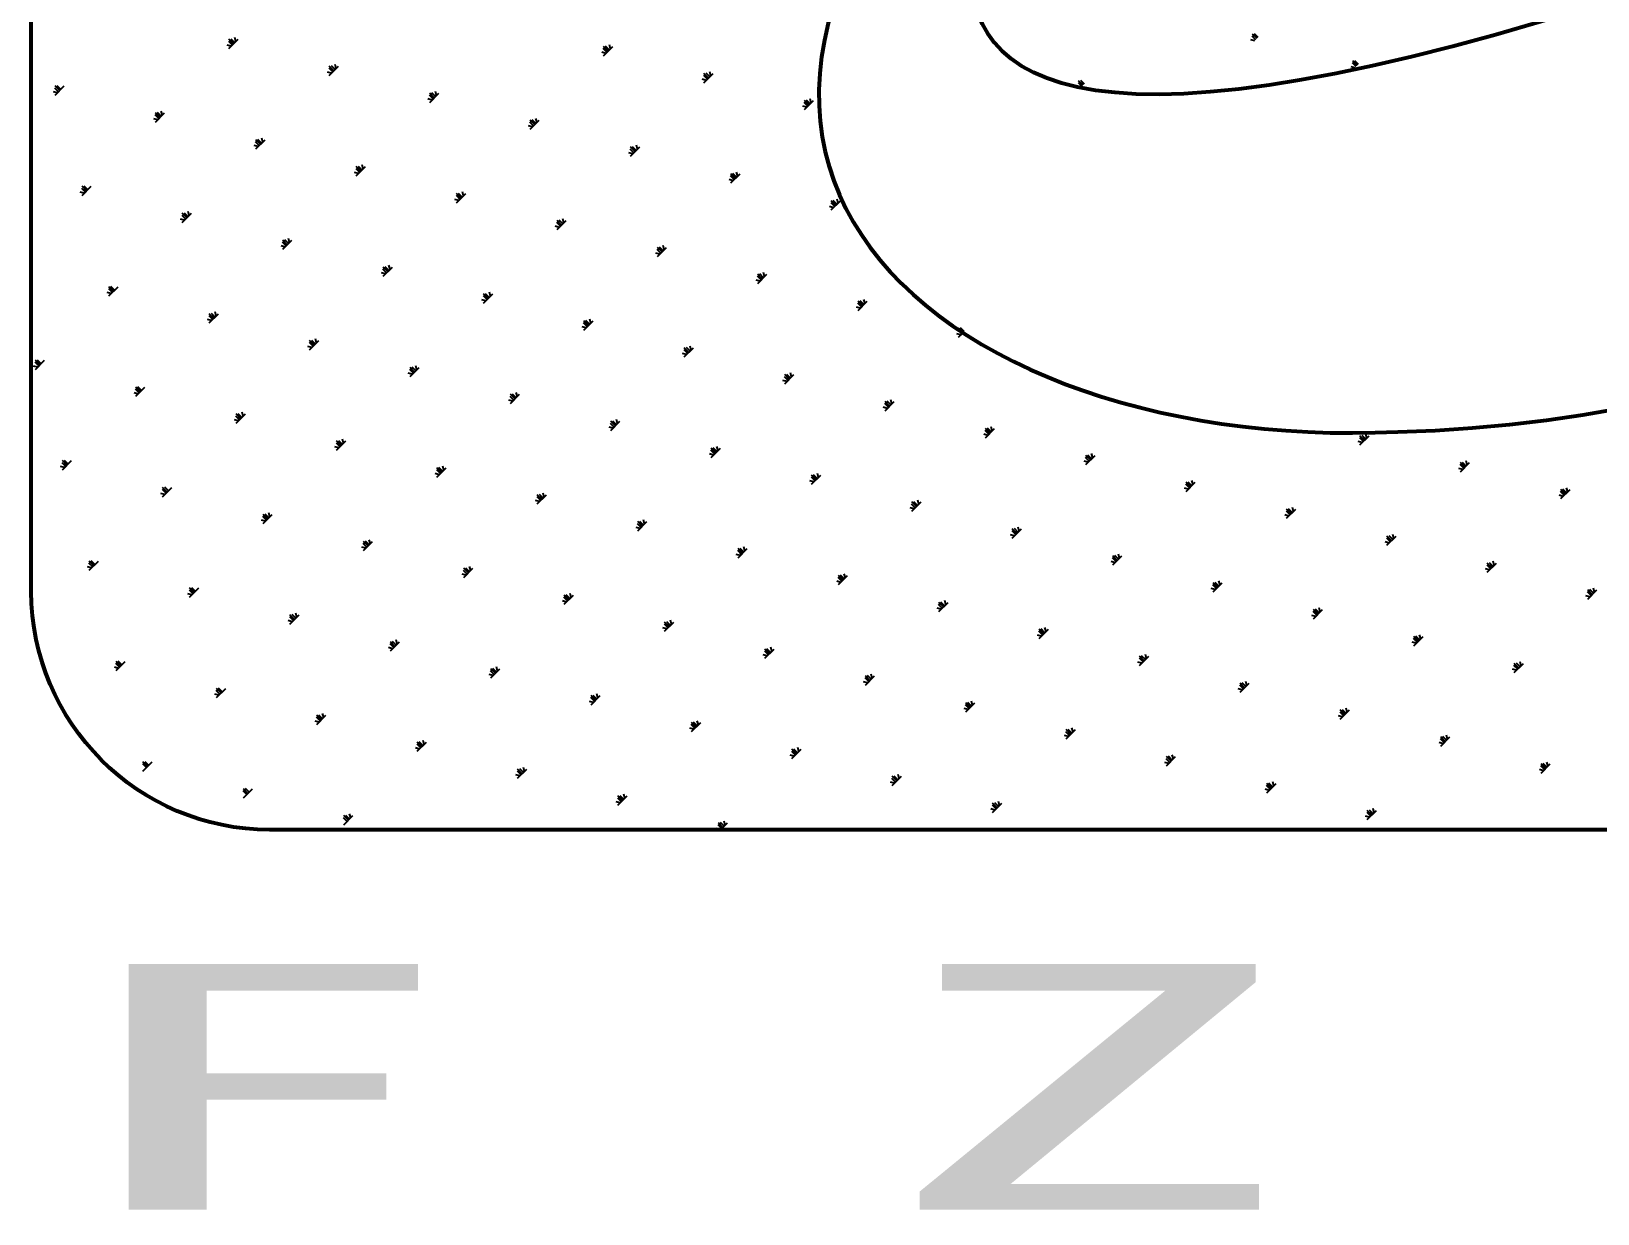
# Model space of a CAD drawing. Extents: x 962303 to 1579583, y -174742 to 224716.
# Drawn here: x 1416634 to 1418043, y -116985 to -115922 of the extents above; entities that cross this region are included whole.
import ezdxf

# ---------------------------------------------------------------- set-up
doc = ezdxf.new("R2010")
doc.units = 0
doc.header["$LTSCALE"] = 1000
doc.header["$MEASUREMENT"] = 0
doc.layers.add('PUB_TITLE', color=4, linetype='Continuous')
doc.styles.add('STYLE1', font='simhei.ttf', dxfattribs={"width": 0.8})

msp = doc.modelspace()

# ---------------------------------------------------------------- linework, layer by layer
at = {"layer": 'PUB_TITLE', "color": 4}
for p, q in [((1416814.8, -115934), (1416811.5, -115930.7)), ((1416815.9, -115933), (1416811.7, -115928.8)), ((1416811.7, -115937.1), (1416820, -115928.8)), ((1416816.9, -115931.9), (1416813.6, -115928.6)), ((1416817.9, -115930.9), (1416817, -115927.3)), ((1417734.3, -115930.3), (1417730.6, -115929.3)), ((1417735.3, -115929.3), (1417732, -115926)), ((1417736.3, -115928.2), (1417732.2, -115924.1)), ((1417737.4, -115927.2), (1417734, -115923.9)), ((1416813.8, -115935), (1416810.2, -115934.1)), ((1417150.7, -115941.5), (1417147.1, -115940.5)), ((1417151.7, -115940.5), (1417148.4, -115937.2)), ((1417152.8, -115939.4), (1417148.6, -115935.3)), ((1417148.6, -115943.6), (1417156.9, -115935.3)), ((1417153.8, -115938.4), (1417150.5, -115935.1)), ((1417154.8, -115937.4), (1417153.9, -115933.8)), ((1416904.1, -115959.2), (1416900.5, -115958.3)), ((1416905.1, -115958.2), (1416901.8, -115954.9)), ((1416906.1, -115957.2), (1416902, -115953)), ((1416902, -115961.3), (1416910.3, -115953)), ((1416907.2, -115956.1), (1416903.9, -115952.8)), ((1416908.2, -115955.1), (1416907.2, -115951.5)), ((1417243.1, -115963.6), (1417238.9, -115959.5)), ((1417238.9, -115967.8), (1417247.2, -115959.5)), ((1417244.1, -115962.6), (1417240.8, -115959.3)), ((1417245.1, -115961.6), (1417244.1, -115958)), ((1417824.5, -115954.5), (1417820.9, -115953.5)), ((1417825.6, -115953.4), (1417822.3, -115950.1)), ((1417826.6, -115952.4), (1417822.5, -115948.3)), ((1417827.6, -115951.4), (1417824.3, -115948.1)), ((1416658.5, -115975.9), (1416655.2, -115972.6)), ((1416659.5, -115974.9), (1416655.4, -115970.7)), ((1416655.4, -115979), (1416663.6, -115970.7)), ((1416660.5, -115973.8), (1416657.2, -115970.5)), ((1417241, -115965.7), (1417237.4, -115964.7)), ((1417242, -115964.7), (1417238.7, -115961.4)), ((1417577.9, -115972.2), (1417574.3, -115971.2)), ((1417578.9, -115971.2), (1417575.6, -115967.8)), ((1417580, -115970.1), (1417575.8, -115966)), ((1417581, -115969.1), (1417577.7, -115965.8)), ((1416657.4, -115976.9), (1416653.8, -115976)), ((1416994.4, -115983.4), (1416990.7, -115982.4)), ((1416995.4, -115982.4), (1416992.1, -115979.1)), ((1416996.4, -115981.3), (1416992.3, -115977.2)), ((1416992.3, -115985.5), (1417000.5, -115977.2)), ((1416997.5, -115980.3), (1416994.1, -115977)), ((1416998.5, -115979.3), (1416997.5, -115975.7)), ((1417332.3, -115988.9), (1417329, -115985.6)), ((1417333.3, -115987.8), (1417329.2, -115983.7)), ((1417329.2, -115992), (1417337.5, -115983.7)), ((1417334.4, -115986.8), (1417331.1, -115983.5)), ((1417335.4, -115985.8), (1417334.4, -115982.2)), ((1416747.7, -116001.1), (1416744.1, -116000.2)), ((1416748.8, -116000.1), (1416745.4, -115996.8)), ((1416749.8, -115999.1), (1416745.7, -115994.9)), ((1416745.7, -116003.2), (1416753.9, -115994.9)), ((1416750.8, -115998), (1416747.5, -115994.7)), ((1416751.9, -115997), (1416750.9, -115993.4)), ((1417086.7, -116005.5), (1417082.6, -116001.4)), ((1417082.6, -116009.7), (1417090.8, -116001.4)), ((1417087.7, -116004.5), (1417084.4, -116001.2)), ((1417088.8, -116003.5), (1417087.8, -115999.9)), ((1417331.3, -115989.9), (1417327.7, -115988.9)), ((1417084.6, -116007.6), (1417081, -116006.6)), ((1417085.7, -116006.6), (1417082.4, -116003.3)), ((1416838, -116025.3), (1416834.4, -116024.3)), ((1416839, -116024.3), (1416835.7, -116021)), ((1416840.1, -116023.2), (1416835.9, -116019.1)), ((1416835.9, -116027.4), (1416844.2, -116019.1)), ((1416841.1, -116022.2), (1416837.8, -116018.9)), ((1416842.1, -116021.2), (1416841.2, -116017.6)), ((1417175.9, -116030.8), (1417172.6, -116027.5)), ((1417177, -116029.7), (1417172.8, -116025.6)), ((1417172.8, -116033.9), (1417181.1, -116025.6)), ((1417178, -116028.7), (1417174.7, -116025.4)), ((1417179, -116027.7), (1417178.1, -116024)), ((1416930.3, -116047.4), (1416926.2, -116043.3)), ((1416926.2, -116051.6), (1416934.5, -116043.3)), ((1416931.4, -116046.4), (1416928.1, -116043.1)), ((1416932.4, -116045.4), (1416931.4, -116041.8)), ((1417174.9, -116031.8), (1417171.3, -116030.8)), ((1416928.3, -116049.5), (1416924.7, -116048.5)), ((1416929.3, -116048.5), (1416926, -116045.2)), ((1417265.2, -116056), (1417261.6, -116055)), ((1417266.2, -116054.9), (1417262.9, -116051.6)), ((1417267.2, -116053.9), (1417263.1, -116049.8)), ((1417263.1, -116058), (1417271.4, -116049.8)), ((1417268.3, -116052.9), (1417265, -116049.6)), ((1417269.3, -116051.8), (1417268.3, -116048.2)), ((1416681.6, -116067.2), (1416678, -116066.2)), ((1416682.7, -116066.2), (1416679.4, -116062.9)), ((1416683.7, -116065.1), (1416679.6, -116061)), ((1416679.6, -116069.3), (1416687.8, -116061)), ((1416684.7, -116064.1), (1416681.4, -116060.8)), ((1417018.5, -116073.7), (1417014.9, -116072.7)), ((1417019.6, -116072.7), (1417016.3, -116069.3)), ((1417020.6, -116071.6), (1417016.5, -116067.5)), ((1417016.5, -116075.7), (1417024.7, -116067.5)), ((1417021.6, -116070.6), (1417018.3, -116067.3)), ((1417022.7, -116069.6), (1417021.7, -116065.9)), ((1417359.6, -116076), (1417358.6, -116072.4)), ((1416774, -116089.3), (1416769.8, -116085.2)), ((1416769.8, -116093.5), (1416778.1, -116085.2)), ((1416775, -116088.3), (1416771.7, -116085)), ((1416776, -116087.3), (1416775.1, -116083.7)), ((1417355.4, -116080.2), (1417351.8, -116079.2)), ((1417356.5, -116079.1), (1417353.2, -116075.8)), ((1417357.5, -116078.1), (1417353.4, -116074)), ((1417353.4, -116082.2), (1417361.6, -116074)), ((1417358.5, -116077.1), (1417355.2, -116073.8)), ((1416771.9, -116091.4), (1416768.3, -116090.4)), ((1416772.9, -116090.4), (1416769.6, -116087.1)), ((1417108.8, -116097.9), (1417105.2, -116096.9)), ((1417109.8, -116096.8), (1417106.5, -116093.5)), ((1417110.9, -116095.8), (1417106.8, -116091.7)), ((1417106.8, -116099.9), (1417115, -116091.7)), ((1417111.9, -116094.8), (1417108.6, -116091.5)), ((1417112.9, -116093.7), (1417112, -116090.1)), ((1416862.2, -116115.6), (1416858.6, -116114.6)), ((1416863.2, -116114.5), (1416859.9, -116111.2)), ((1416864.2, -116113.5), (1416860.1, -116109.4)), ((1416860.1, -116117.6), (1416868.4, -116109.4)), ((1416865.3, -116112.5), (1416862, -116109.2)), ((1416866.3, -116111.5), (1416865.3, -116107.8)), ((1417203.2, -116117.9), (1417202.3, -116114.3)), ((1417199.1, -116122.1), (1417195.5, -116121.1)), ((1417200.1, -116121), (1417196.8, -116117.7)), ((1417201.2, -116120), (1417197, -116115.9)), ((1417197, -116124.1), (1417205.3, -116115.9)), ((1417202.2, -116119), (1417198.9, -116115.7)), ((1416952.5, -116139.8), (1416948.8, -116138.8)), ((1416953.5, -116138.7), (1416950.2, -116135.4)), ((1416954.5, -116137.7), (1416950.4, -116133.6)), ((1416950.4, -116141.8), (1416958.7, -116133.6)), ((1416955.6, -116136.7), (1416952.3, -116133.4)), ((1416956.6, -116135.6), (1416955.6, -116132)), ((1417290.4, -116145.2), (1417287.1, -116141.9)), ((1417291.4, -116144.2), (1417287.3, -116140.1)), ((1417287.3, -116148.3), (1417295.6, -116140.1)), ((1417292.5, -116143.2), (1417289.2, -116139.8)), ((1417293.5, -116142.1), (1417292.5, -116138.5)), ((1416705.8, -116157.5), (1416702.2, -116156.5)), ((1416706.9, -116156.4), (1416703.6, -116153.1)), ((1416707.9, -116155.4), (1416703.8, -116151.3)), ((1416703.8, -116159.5), (1416712, -116151.3)), ((1416708.9, -116154.4), (1416705.6, -116151.1)), ((1417046.9, -116159.8), (1417045.9, -116156.2)), ((1417289.4, -116146.3), (1417285.8, -116145.3)), ((1417042.7, -116164), (1417039.1, -116163)), ((1417043.8, -116162.9), (1417040.5, -116159.6)), ((1417044.8, -116161.9), (1417040.7, -116157.8)), ((1417040.7, -116166), (1417048.9, -116157.8)), ((1417045.8, -116160.9), (1417042.5, -116157.6)), ((1417379.6, -116170.4), (1417376, -116169.5)), ((1417380.7, -116169.4), (1417377.4, -116166.1)), ((1417381.7, -116168.4), (1417377.6, -116164.2)), ((1417377.6, -116172.5), (1417385.8, -116164.2)), ((1417382.7, -116167.3), (1417379.4, -116164)), ((1417383.8, -116166.3), (1417382.8, -116162.7)), ((1416796.1, -116181.7), (1416792.5, -116180.7)), ((1416797.1, -116180.6), (1416793.8, -116177.3)), ((1416798.2, -116179.6), (1416794, -116175.5)), ((1416794, -116183.7), (1416802.3, -116175.5)), ((1416799.2, -116178.6), (1416795.9, -116175.3)), ((1416800.2, -116177.5), (1416799.3, -116173.9)), ((1417134, -116187.1), (1417130.7, -116183.8)), ((1417135.1, -116186.1), (1417130.9, -116182)), ((1417130.9, -116190.2), (1417139.2, -116182)), ((1417136.1, -116185), (1417132.8, -116181.7)), ((1417137.1, -116184), (1417136.2, -116180.4)), ((1416889.5, -116202.8), (1416886.2, -116199.5)), ((1416890.5, -116201.7), (1416889.5, -116198.1)), ((1417133, -116188.1), (1417129.4, -116187.2)), ((1417469.9, -116194.6), (1417466.3, -116193.7)), ((1417470.9, -116193.6), (1417467.6, -116190.3)), ((1417472, -116192.6), (1417467.8, -116188.4)), ((1417467.8, -116196.7), (1417471.9, -116192.7)), ((1417473, -116191.5), (1417469.7, -116188.2)), ((1416886.4, -116205.9), (1416882.8, -116204.9)), ((1416887.4, -116204.8), (1416884.1, -116201.5)), ((1416888.4, -116203.8), (1416884.3, -116199.7)), ((1416884.3, -116207.9), (1416892.6, -116199.7)), ((1417223.3, -116212.3), (1417219.7, -116211.4)), ((1417224.3, -116211.3), (1417221, -116208)), ((1417225.3, -116210.3), (1417221.2, -116206.1)), ((1417221.2, -116214.4), (1417229.5, -116206.1)), ((1417226.4, -116209.2), (1417223.1, -116205.9)), ((1417227.4, -116208.2), (1417226.4, -116204.6)), ((1416639.7, -116223.6), (1416636.1, -116222.6)), ((1416640.8, -116222.5), (1416637.5, -116219.2)), ((1416641.8, -116221.5), (1416637.7, -116217.4)), ((1416637.7, -116225.6), (1416645.9, -116217.4)), ((1416642.8, -116220.5), (1416639.5, -116217.2)), ((1416977.7, -116229), (1416974.4, -116225.7)), ((1416978.7, -116228), (1416974.6, -116223.8)), ((1416974.6, -116232.1), (1416982.8, -116223.8)), ((1416979.7, -116226.9), (1416976.4, -116223.6)), ((1416980.8, -116225.9), (1416979.8, -116222.3)), ((1416732.1, -116245.7), (1416727.9, -116241.6)), ((1416727.9, -116249.8), (1416736.2, -116241.6)), ((1416733.1, -116244.7), (1416729.8, -116241.3)), ((1416976.6, -116230), (1416973, -116229.1)), ((1417313.6, -116236.5), (1417309.9, -116235.6)), ((1417314.6, -116235.5), (1417311.3, -116232.2)), ((1417315.6, -116234.5), (1417311.5, -116230.3)), ((1417311.5, -116238.6), (1417319.7, -116230.3)), ((1417316.7, -116233.4), (1417313.3, -116230.1)), ((1417317.7, -116232.4), (1417316.7, -116228.8)), ((1416730, -116247.8), (1416726.4, -116246.8)), ((1416731, -116246.7), (1416727.7, -116243.4)), ((1417066.9, -116254.2), (1417063.3, -116253.3)), ((1417068, -116253.2), (1417064.6, -116249.9)), ((1417069, -116252.2), (1417064.9, -116248)), ((1417064.9, -116256.3), (1417073.1, -116248)), ((1417070, -116251.1), (1417066.7, -116247.8)), ((1417071.1, -116250.1), (1417070.1, -116246.5)), ((1417405.9, -116258.6), (1417401.8, -116254.5)), ((1417401.8, -116262.8), (1417410, -116254.5)), ((1417406.9, -116257.6), (1417403.6, -116254.3)), ((1417408, -116256.6), (1417407, -116253)), ((1416821.3, -116270.9), (1416818, -116267.6)), ((1416822.4, -116269.9), (1416818.2, -116265.7)), ((1416818.2, -116274), (1416826.5, -116265.7)), ((1416823.4, -116268.8), (1416820.1, -116265.5)), ((1416824.4, -116267.8), (1416823.5, -116264.2)), ((1417403.8, -116260.7), (1417400.2, -116259.7)), ((1417404.9, -116259.7), (1417401.6, -116256.4)), ((1416820.3, -116271.9), (1416816.7, -116271)), ((1417157.2, -116278.4), (1417153.6, -116277.5)), ((1417158.2, -116277.4), (1417154.9, -116274.1)), ((1417159.3, -116276.4), (1417155.1, -116272.2)), ((1417155.1, -116280.5), (1417163.4, -116272.2)), ((1417160.3, -116275.3), (1417157, -116272)), ((1417161.3, -116274.3), (1417160.4, -116270.7)), ((1417494.1, -116284.9), (1417490.5, -116283.9)), ((1417495.1, -116283.9), (1417491.8, -116280.6)), ((1417496.2, -116282.8), (1417492, -116278.7)), ((1417492, -116287), (1417500.3, -116278.7)), ((1417497.2, -116281.8), (1417493.9, -116278.5)), ((1417498.2, -116280.8), (1417497.3, -116277.2)), ((1417835.1, -116287.3), (1417834.2, -116283.6)), ((1416910.6, -116296.1), (1416907, -116295.2)), ((1416911.6, -116295.1), (1416908.3, -116291.8)), ((1416912.6, -116294.1), (1416908.5, -116289.9)), ((1416908.5, -116298.2), (1416916.8, -116289.9)), ((1416913.7, -116293), (1416910.4, -116289.7)), ((1416914.7, -116292), (1416913.7, -116288.4)), ((1417249.5, -116300.5), (1417245.4, -116296.4)), ((1417245.4, -116304.7), (1417253.7, -116296.4)), ((1417250.6, -116299.5), (1417247.3, -116296.2)), ((1417251.6, -116298.5), (1417250.6, -116294.9)), ((1417831, -116291.4), (1417827.4, -116290.4)), ((1417832, -116290.4), (1417828.7, -116287)), ((1417833.1, -116289.3), (1417828.9, -116285.2)), ((1417828.9, -116293.4), (1417837.2, -116285.2)), ((1417834.1, -116288.3), (1417830.8, -116285)), ((1416665, -116312.8), (1416661.7, -116309.5)), ((1416666, -116311.8), (1416661.9, -116307.6)), ((1416661.9, -116315.9), (1416670.1, -116307.6)), ((1416667, -116310.7), (1416663.7, -116307.4)), ((1417247.5, -116302.6), (1417243.9, -116301.6)), ((1417248.5, -116301.6), (1417245.2, -116298.3)), ((1417584.4, -116309.1), (1417580.8, -116308.1)), ((1417585.4, -116308.1), (1417582.1, -116304.8)), ((1417586.4, -116307), (1417582.3, -116302.9)), ((1417582.3, -116311.2), (1417590.6, -116302.9)), ((1417587.5, -116306), (1417584.2, -116302.7)), ((1417588.5, -116305), (1417587.5, -116301.3)), ((1417922.3, -116314.5), (1417919, -116311.2)), ((1417923.3, -116313.5), (1417919.2, -116309.4)), ((1417919.2, -116317.6), (1417927.5, -116309.4)), ((1417924.4, -116312.5), (1417921.1, -116309.2)), ((1417925.4, -116311.4), (1417924.4, -116307.8)), ((1416663.9, -116313.8), (1416660.3, -116312.9)), ((1417000.8, -116320.3), (1416997.2, -116319.3)), ((1417001.9, -116319.3), (1416998.6, -116316)), ((1417002.9, -116318.3), (1416998.8, -116314.1)), ((1416998.8, -116322.4), (1417007, -116314.1)), ((1417003.9, -116317.2), (1417000.6, -116313.9)), ((1417005, -116316.2), (1417004, -116312.6)), ((1417337.7, -116326.8), (1417334.1, -116325.8)), ((1417338.8, -116325.8), (1417335.5, -116322.5)), ((1417339.8, -116324.7), (1417335.7, -116320.6)), ((1417335.7, -116328.9), (1417343.9, -116320.6)), ((1417340.8, -116323.7), (1417337.5, -116320.4)), ((1417341.9, -116322.7), (1417340.9, -116319.1)), ((1417678.8, -116329.1), (1417677.8, -116325.5)), ((1417921.3, -116315.6), (1417917.7, -116314.6)), ((1416754.2, -116338), (1416750.6, -116337.1)), ((1416755.2, -116337), (1416751.9, -116333.7)), ((1416756.3, -116336), (1416752.1, -116331.8)), ((1416752.1, -116340.1), (1416760.4, -116331.8)), ((1416757.3, -116334.9), (1416754, -116331.6)), ((1417092.1, -116343.5), (1417088.8, -116340.2)), ((1417093.2, -116342.4), (1417089, -116338.3)), ((1417089, -116346.6), (1417097.3, -116338.3)), ((1417094.2, -116341.4), (1417090.9, -116338.1)), ((1417095.2, -116340.4), (1417094.3, -116336.8)), ((1417674.6, -116333.3), (1417671, -116332.3)), ((1417675.7, -116332.2), (1417672.4, -116328.9)), ((1417676.7, -116331.2), (1417672.6, -116327.1)), ((1417672.6, -116335.3), (1417680.8, -116327.1)), ((1417677.7, -116330.2), (1417674.4, -116326.9)), ((1418011.6, -116339.8), (1418007.9, -116338.8)), ((1418012.6, -116338.7), (1418009.3, -116335.4)), ((1418013.6, -116337.7), (1418009.5, -116333.6)), ((1418009.5, -116341.8), (1418017.8, -116333.6)), ((1418014.7, -116336.7), (1418011.3, -116333.4)), ((1418015.7, -116335.6), (1418014.7, -116332)), ((1416848.6, -116358.1), (1416847.6, -116354.5)), ((1417091.1, -116344.5), (1417087.5, -116343.5)), ((1417428, -116351), (1417424.4, -116350)), ((1417429, -116350), (1417425.7, -116346.7)), ((1417430.1, -116348.9), (1417426, -116344.8)), ((1417426, -116353.1), (1417434.2, -116344.8)), ((1417431.1, -116347.9), (1417427.8, -116344.6)), ((1417432.1, -116346.9), (1417431.2, -116343.2)), ((1417766, -116356.4), (1417762.7, -116353.1)), ((1417767, -116355.4), (1417762.9, -116351.3)), ((1417762.9, -116359.5), (1417771.1, -116351.3)), ((1417768, -116354.4), (1417764.7, -116351.1)), ((1417769.1, -116353.3), (1417768.1, -116349.7)), ((1416844.5, -116362.2), (1416840.9, -116361.2)), ((1416845.5, -116361.2), (1416842.2, -116357.9)), ((1416846.5, -116360.1), (1416842.4, -116356)), ((1416842.4, -116364.3), (1416850.7, -116356)), ((1416847.6, -116359.1), (1416844.3, -116355.8)), ((1417181.4, -116368.7), (1417177.8, -116367.7)), ((1417182.4, -116367.7), (1417179.1, -116364.4)), ((1417183.4, -116366.6), (1417179.3, -116362.5)), ((1417179.3, -116370.8), (1417187.6, -116362.5)), ((1417184.5, -116365.6), (1417181.2, -116362.3)), ((1417185.5, -116364.6), (1417184.5, -116361)), ((1417522.4, -116371), (1417521.5, -116367.4)), ((1417764.9, -116357.5), (1417761.3, -116356.5)), ((1416935.8, -116385.4), (1416932.5, -116382.1)), ((1416936.8, -116384.3), (1416932.7, -116380.2)), ((1416932.7, -116388.5), (1416940.9, -116380.2)), ((1416937.8, -116383.3), (1416934.5, -116380)), ((1416938.9, -116382.3), (1416937.9, -116378.7)), ((1417518.3, -116375.2), (1417514.7, -116374.2)), ((1417519.3, -116374.1), (1417516, -116370.8)), ((1417520.4, -116373.1), (1417516.2, -116369)), ((1417516.2, -116377.2), (1417524.5, -116369)), ((1417521.4, -116372.1), (1417518.1, -116368.8)), ((1417855.2, -116381.7), (1417851.6, -116380.7)), ((1417856.2, -116380.6), (1417852.9, -116377.3)), ((1417857.3, -116379.6), (1417853.1, -116375.5)), ((1417853.1, -116383.7), (1417861.4, -116375.5)), ((1417858.3, -116378.6), (1417855, -116375.3)), ((1417859.3, -116377.5), (1417858.4, -116373.9)), ((1416934.8, -116386.4), (1416931.1, -116385.4)), ((1417271.7, -116392.9), (1417268, -116391.9)), ((1417272.7, -116391.9), (1417269.4, -116388.5)), ((1417273.7, -116390.8), (1417269.6, -116386.7)), ((1417269.6, -116394.9), (1417277.9, -116386.7)), ((1417274.8, -116389.8), (1417271.5, -116386.5)), ((1417275.8, -116388.8), (1417274.8, -116385.1)), ((1417609.6, -116398.3), (1417606.3, -116395)), ((1417610.6, -116397.3), (1417606.5, -116393.2)), ((1417606.5, -116401.4), (1417614.8, -116393.2)), ((1417611.7, -116396.3), (1417608.4, -116393)), ((1417612.7, -116395.2), (1417611.7, -116391.6)), ((1416688.1, -116404.1), (1416684.5, -116403.1)), ((1416689.2, -116403.1), (1416685.8, -116399.8)), ((1416690.2, -116402), (1416686.1, -116397.9)), ((1416686.1, -116406.2), (1416694.3, -116397.9)), ((1416691.2, -116401), (1416687.9, -116397.7)), ((1417025, -116410.6), (1417021.4, -116409.6)), ((1417026.1, -116409.6), (1417022.8, -116406.3)), ((1417027.1, -116408.5), (1417023, -116404.4)), ((1417023, -116412.7), (1417031.2, -116404.4)), ((1417028.1, -116407.5), (1417024.8, -116404.2)), ((1417029.2, -116406.5), (1417028.2, -116402.8)), ((1417364, -116415), (1417359.9, -116410.9)), ((1417359.9, -116419.1), (1417368.1, -116410.9)), ((1417365, -116414), (1417361.7, -116410.7)), ((1417366.1, -116412.9), (1417365.1, -116409.3)), ((1417608.6, -116399.4), (1417605, -116398.4)), ((1417945.5, -116405.8), (1417941.9, -116404.9)), ((1417946.5, -116404.8), (1417943.2, -116401.5)), ((1417947.5, -116403.8), (1417943.4, -116399.7)), ((1417943.4, -116407.9), (1417951.7, -116399.7)), ((1417948.6, -116402.7), (1417945.3, -116399.4)), ((1417949.6, -116401.7), (1417948.6, -116398.1)), ((1416779.4, -116427.3), (1416776.1, -116424)), ((1416780.5, -116426.2), (1416776.3, -116422.1)), ((1416776.3, -116430.4), (1416784.6, -116422.1)), ((1416781.5, -116425.2), (1416778.2, -116421.9)), ((1417361.9, -116417.1), (1417358.3, -116416.1)), ((1417363, -116416), (1417359.7, -116412.7)), ((1417698.8, -116423.6), (1417695.2, -116422.6)), ((1417699.9, -116422.5), (1417696.6, -116419.2)), ((1417700.9, -116421.5), (1417696.8, -116417.4)), ((1417696.8, -116425.6), (1417705, -116417.4)), ((1417701.9, -116420.5), (1417698.6, -116417.2)), ((1417703, -116419.4), (1417702, -116415.8)), ((1418037.8, -116428), (1418033.7, -116423.8)), ((1418033.7, -116432.1), (1418041.9, -116423.8)), ((1418038.8, -116426.9), (1418035.5, -116423.6)), ((1418039.9, -116425.9), (1418038.9, -116422.3)), ((1416778.4, -116428.3), (1416774.8, -116427.3)), ((1417115.3, -116434.8), (1417111.7, -116433.8)), ((1417116.3, -116433.7), (1417113, -116430.4)), ((1417117.4, -116432.7), (1417113.2, -116428.6)), ((1417113.2, -116436.8), (1417121.5, -116428.6)), ((1417118.4, -116431.7), (1417115.1, -116428.4)), ((1417119.4, -116430.6), (1417118.5, -116427)), ((1417453.2, -116440.2), (1417449.9, -116436.9)), ((1417454.3, -116439.2), (1417450.1, -116435.1)), ((1417450.1, -116443.3), (1417458.4, -116435.1)), ((1417455.3, -116438.2), (1417452, -116434.9)), ((1417456.3, -116437.1), (1417455.4, -116433.5)), ((1418035.7, -116430), (1418032.1, -116429.1)), ((1418036.8, -116429), (1418033.5, -116425.7)), ((1416868.7, -116452.5), (1416865.1, -116451.5)), ((1416869.7, -116451.5), (1416866.4, -116448.2)), ((1416870.7, -116450.4), (1416866.6, -116446.3)), ((1416866.6, -116454.6), (1416874.9, -116446.3)), ((1416871.8, -116449.4), (1416868.5, -116446.1)), ((1416872.8, -116448.4), (1416871.8, -116444.7)), ((1417207.6, -116456.9), (1417203.5, -116452.8)), ((1417203.5, -116461), (1417211.8, -116452.8)), ((1417208.7, -116455.9), (1417205.4, -116452.6)), ((1417209.7, -116454.8), (1417208.7, -116451.2)), ((1417452.2, -116441.3), (1417448.6, -116440.3)), ((1417789.1, -116447.7), (1417785.5, -116446.8)), ((1417790.1, -116446.7), (1417786.8, -116443.4)), ((1417791.2, -116445.7), (1417787, -116441.5)), ((1417787, -116449.8), (1417795.3, -116441.5)), ((1417792.2, -116444.6), (1417788.9, -116441.3)), ((1417793.2, -116443.6), (1417792.3, -116440)), ((1417205.6, -116459), (1417202, -116458)), ((1417206.6, -116457.9), (1417203.3, -116454.6)), ((1417542.5, -116465.5), (1417538.9, -116464.5)), ((1417543.5, -116464.4), (1417540.2, -116461.1)), ((1417544.5, -116463.4), (1417540.4, -116459.3)), ((1417540.4, -116467.5), (1417548.7, -116459.3)), ((1417545.6, -116462.4), (1417542.3, -116459)), ((1417546.6, -116461.3), (1417545.6, -116457.7)), ((1417881.5, -116469.9), (1417877.3, -116465.7)), ((1417877.3, -116474), (1417885.6, -116465.7)), ((1417882.5, -116468.8), (1417879.2, -116465.5)), ((1417883.5, -116467.8), (1417882.5, -116464.2)), ((1416958.9, -116476.7), (1416955.3, -116475.7)), ((1416960, -116475.6), (1416956.7, -116472.3)), ((1416961, -116474.6), (1416956.9, -116470.5)), ((1416956.9, -116478.7), (1416965.1, -116470.5)), ((1416962, -116473.6), (1416958.7, -116470.3)), ((1416963.1, -116472.5), (1416962.1, -116468.9)), ((1417296.9, -116482.1), (1417293.6, -116478.8)), ((1417297.9, -116481.1), (1417293.8, -116477)), ((1417293.8, -116485.2), (1417302, -116477)), ((1417298.9, -116480.1), (1417295.6, -116476.8)), ((1417300, -116479), (1417299, -116475.4)), ((1417879.4, -116471.9), (1417875.8, -116471)), ((1417880.4, -116470.9), (1417877.1, -116467.6)), ((1416712.3, -116494.4), (1416708.7, -116493.4)), ((1416713.3, -116493.4), (1416710, -116490)), ((1416714.4, -116492.3), (1416710.2, -116488.2)), ((1416710.2, -116496.4), (1416718.5, -116488.2)), ((1416715.4, -116491.3), (1416712.1, -116488)), ((1417051.3, -116498.8), (1417047.1, -116494.7)), ((1417047.1, -116502.9), (1417055.4, -116494.7)), ((1417052.3, -116497.8), (1417049, -116494.5)), ((1417053.3, -116496.7), (1417052.4, -116493.1)), ((1417295.8, -116483.2), (1417292.2, -116482.2)), ((1417632.8, -116489.6), (1417629.1, -116488.7)), ((1417633.8, -116488.6), (1417630.5, -116485.3)), ((1417634.8, -116487.6), (1417630.7, -116483.4)), ((1417630.7, -116491.7), (1417638.9, -116483.4)), ((1417635.9, -116486.5), (1417632.5, -116483.2)), ((1417636.9, -116485.5), (1417635.9, -116481.9)), ((1417969.7, -116496.1), (1417966, -116495.2)), ((1417970.7, -116495.1), (1417967.4, -116491.8)), ((1417971.7, -116494.1), (1417967.6, -116489.9)), ((1417967.6, -116498.2), (1417975.9, -116489.9)), ((1417972.8, -116493), (1417969.5, -116489.7)), ((1417973.8, -116492), (1417972.8, -116488.4)), ((1417049.2, -116500.9), (1417045.6, -116499.9)), ((1417050.2, -116499.8), (1417046.9, -116496.5)), ((1417386.1, -116507.3), (1417382.5, -116506.4)), ((1417387.2, -116506.3), (1417383.8, -116503)), ((1417388.2, -116505.3), (1417384.1, -116501.2)), ((1417384.1, -116509.4), (1417392.3, -116501.2)), ((1417389.2, -116504.2), (1417385.9, -116500.9)), ((1417390.3, -116503.2), (1417389.3, -116499.6)), ((1417724.1, -116512.8), (1417720.8, -116509.5)), ((1417725.1, -116511.8), (1417721, -116507.6)), ((1417721, -116515.9), (1417729.2, -116507.6)), ((1417726.1, -116510.7), (1417722.8, -116507.4)), ((1417727.2, -116509.7), (1417726.2, -116506.1)), ((1416802.6, -116518.6), (1416799, -116517.6)), ((1416803.6, -116517.5), (1416800.3, -116514.2)), ((1416804.6, -116516.5), (1416800.5, -116512.4)), ((1416800.5, -116520.6), (1416808.8, -116512.4)), ((1416805.7, -116515.5), (1416802.4, -116512.2)), ((1417140.5, -116524), (1417137.2, -116520.7)), ((1417141.6, -116523), (1417137.4, -116518.9)), ((1417137.4, -116527.1), (1417145.7, -116518.9)), ((1417142.6, -116522), (1417139.3, -116518.7)), ((1417143.6, -116520.9), (1417142.6, -116517.3)), ((1417723, -116513.8), (1417719.4, -116512.9)), ((1416894.9, -116540.7), (1416890.8, -116536.6)), ((1416890.8, -116544.8), (1416899, -116536.6)), ((1416896, -116539.7), (1416892.6, -116536.4)), ((1416897, -116538.6), (1416896, -116535)), ((1417139.5, -116525.1), (1417135.9, -116524.1)), ((1417476.4, -116531.5), (1417472.8, -116530.6)), ((1417477.4, -116530.5), (1417474.1, -116527.2)), ((1417478.5, -116529.5), (1417474.3, -116525.3)), ((1417474.3, -116533.6), (1417482.6, -116525.3)), ((1417479.5, -116528.4), (1417476.2, -116525.1)), ((1417480.5, -116527.4), (1417479.6, -116523.8)), ((1417813.3, -116538), (1417809.7, -116537)), ((1417814.3, -116537), (1417811, -116533.7)), ((1417815.4, -116536), (1417811.2, -116531.8)), ((1417811.2, -116540.1), (1417819.5, -116531.8)), ((1417816.4, -116534.9), (1417813.1, -116531.6)), ((1417817.4, -116533.9), (1417816.5, -116530.3)), ((1416892.9, -116542.8), (1416889.2, -116541.8)), ((1416893.9, -116541.7), (1416890.6, -116538.4)), ((1417229.8, -116549.2), (1417226.2, -116548.3)), ((1417230.8, -116548.2), (1417227.5, -116544.9)), ((1417231.8, -116547.2), (1417227.7, -116543)), ((1417227.7, -116551.3), (1417236, -116543)), ((1417232.9, -116546.1), (1417229.6, -116542.8)), ((1417233.9, -116545.1), (1417232.9, -116541.5)), ((1417567.7, -116554.7), (1417564.4, -116551.4)), ((1417568.7, -116553.7), (1417564.6, -116549.5)), ((1417564.6, -116557.8), (1417572.9, -116549.5)), ((1417569.8, -116552.6), (1417566.5, -116549.3)), ((1417570.8, -116551.6), (1417569.8, -116548)), ((1416984.2, -116565.9), (1416980.9, -116562.6)), ((1416985.2, -116564.9), (1416981.1, -116560.8)), ((1416981.1, -116569), (1416989.3, -116560.8)), ((1416986.2, -116563.9), (1416982.9, -116560.5)), ((1416987.3, -116562.8), (1416986.3, -116559.2)), ((1417324.2, -116569.3), (1417323.2, -116565.7)), ((1417566.7, -116555.7), (1417563.1, -116554.8)), ((1417903.6, -116562.2), (1417900, -116561.2)), ((1417904.6, -116561.2), (1417901.3, -116557.9)), ((1417905.6, -116560.1), (1417901.5, -116556)), ((1417901.5, -116564.3), (1417909.8, -116556)), ((1417906.7, -116559.1), (1417903.4, -116555.8)), ((1417907.7, -116558.1), (1417906.7, -116554.5)), ((1416738.6, -116582.6), (1416734.4, -116578.5)), ((1416734.4, -116586.7), (1416742.7, -116578.5)), ((1416739.6, -116581.6), (1416736.3, -116578.3)), ((1416983.1, -116567), (1416979.5, -116566)), ((1417320, -116573.4), (1417316.4, -116572.5)), ((1417321.1, -116572.4), (1417317.8, -116569.1)), ((1417322.1, -116571.4), (1417318, -116567.2)), ((1417318, -116575.5), (1417326.2, -116567.2)), ((1417323.1, -116570.3), (1417319.8, -116567)), ((1417656.9, -116579.9), (1417653.3, -116578.9)), ((1417658, -116578.9), (1417654.7, -116575.6)), ((1417659, -116577.8), (1417654.9, -116573.7)), ((1417654.9, -116582), (1417663.1, -116573.7)), ((1417660, -116576.8), (1417656.7, -116573.5)), ((1417661.1, -116575.8), (1417660.1, -116572.2)), ((1417996.9, -116583.3), (1417993.6, -116580)), ((1417998, -116582.3), (1417997, -116578.7)), ((1416737.5, -116583.6), (1416734.2, -116580.3)), ((1417073.4, -116591.1), (1417069.8, -116590.2)), ((1417074.4, -116590.1), (1417071.1, -116586.8)), ((1417075.5, -116589.1), (1417071.3, -116584.9)), ((1417071.3, -116593.2), (1417079.6, -116584.9)), ((1417076.5, -116588), (1417073.2, -116584.7)), ((1417077.5, -116587), (1417076.6, -116583.4)), ((1417411.3, -116596.6), (1417408, -116593.3)), ((1417412.4, -116595.6), (1417408.2, -116591.4)), ((1417408.2, -116599.7), (1417416.5, -116591.4)), ((1417413.4, -116594.5), (1417410.1, -116591.2)), ((1417414.4, -116593.5), (1417413.5, -116589.9)), ((1417993.8, -116586.4), (1417990.2, -116585.4)), ((1417994.9, -116585.4), (1417991.6, -116582.1)), ((1417995.9, -116584.3), (1417991.8, -116580.2)), ((1417991.8, -116588.5), (1418000, -116580.2)), ((1416827.8, -116607.8), (1416824.5, -116604.5)), ((1416828.8, -116606.8), (1416824.7, -116602.7)), ((1416824.7, -116610.9), (1416833, -116602.7)), ((1416829.9, -116605.7), (1416826.6, -116602.4)), ((1417167.8, -116611.2), (1417166.8, -116607.6)), ((1417410.3, -116597.6), (1417406.7, -116596.7)), ((1417747.2, -116604.1), (1417743.6, -116603.1)), ((1417748.2, -116603.1), (1417744.9, -116599.8)), ((1417749.3, -116602), (1417745.2, -116597.9)), ((1417745.2, -116606.2), (1417753.4, -116597.9)), ((1417750.3, -116601), (1417747, -116597.7)), ((1417751.3, -116600), (1417750.4, -116596.4)), ((1417163.7, -116615.3), (1417160.1, -116614.4)), ((1417164.7, -116614.3), (1417161.4, -116611)), ((1417165.7, -116613.3), (1417161.6, -116609.1)), ((1417161.6, -116617.4), (1417169.9, -116609.1)), ((1417166.8, -116612.2), (1417163.5, -116608.9)), ((1417500.6, -116621.8), (1417497, -116620.8)), ((1417501.6, -116620.8), (1417498.3, -116617.5)), ((1417502.6, -116619.7), (1417498.5, -116615.6)), ((1417498.5, -116623.9), (1417506.8, -116615.6)), ((1417503.7, -116618.7), (1417500.4, -116615.4)), ((1417504.7, -116617.7), (1417503.7, -116614.1)), ((1417839.6, -116626.2), (1417835.4, -116622.1)), ((1417835.4, -116630.4), (1417843.7, -116622.1)), ((1417840.6, -116625.2), (1417837.3, -116621.9)), ((1417841.6, -116624.2), (1417840.7, -116620.5)), ((1416918.1, -116632), (1416914.8, -116628.7)), ((1416919.1, -116631), (1416915, -116626.8)), ((1416915, -116635.1), (1416923.2, -116626.8)), ((1416920.1, -116629.9), (1416916.8, -116626.6)), ((1416921.2, -116628.9), (1416920.2, -116625.3)), ((1417255, -116638.5), (1417251.7, -116635.2)), ((1417256, -116637.5), (1417251.9, -116633.3)), ((1417257, -116636.4), (1417253.7, -116633.1)), ((1417253.8, -116639.6), (1417260.1, -116633.3)), ((1417258.1, -116635.4), (1417257.1, -116631.8)), ((1417837.5, -116628.3), (1417833.9, -116627.3)), ((1417838.5, -116627.3), (1417835.2, -116624)), ((1417253.9, -116639.5), (1417250.3, -116638.5)), ((1417590.7, -116639.6), (1417590.6, -116639.6)), ((1417594.4, -116639.6), (1417594, -116638.3))]:
    msp.add_line(p, q, dxfattribs=at)
at = {"layer": 'PUB_TITLE', "color": 4, "lineweight": 53}
for points, knots in [([(1417621, -115581.7), (1417621, -115581.7), (1417090.7, -116209.9), (1418080.2, -115885.1), (1418816.6, -115650.5), (1419471.4, -115087.5), (1419503.1, -114924.2), (1419503.1, -114924.2), (1419416.4, -115262.8), (1419212, -115540.2), (1419190.3, -115609.1), (1418582.7, -116263.9), (1417863, -116281.7), (1417424.9, -116302.8), (1417075.6, -115990.7), (1417621, -115581.7)], [0, 0, 0, 0, 1, 1, 1, 2, 2, 2, 3, 3, 3, 4, 4, 4, 5, 5, 5, 5]), ([(1419384.9, -115243.2), (1419384.9, -115830.6), (1419384.9, -116425.3), (1419384.9, -116425.3), (1419384.9, -116543.2), (1419288.4, -116639.6), (1419170.5, -116639.6), (1419170.5, -116639.6), (1416848.4, -116639.6), (1416848.4, -116639.6), (1416730.4, -116639.6), (1416634, -116543.2), (1416634, -116425.3), (1416634, -116425.3), (1416634, -115887.6), (1416634, -115329.6)], [2.493971, 2.493971, 2.493971, 2.493971, 3, 3, 3, 4, 4, 4, 5, 5, 5, 6, 6, 6, 6.481204, 6.481204, 6.481204, 6.481204])]:
    msp.add_open_spline(points, degree=3, knots=knots, dxfattribs=at)

# ---------------------------------------------------------------- texts
at = {"layer": 'PUB_TITLE', "color": 4, "style": 'STYLE1', "width": 2.5}
msp.add_text('F Z S J', height=221.03, dxfattribs=at).set_placement((1416645.7, -116981.1))

doc.saveas('drawing.dxf')
